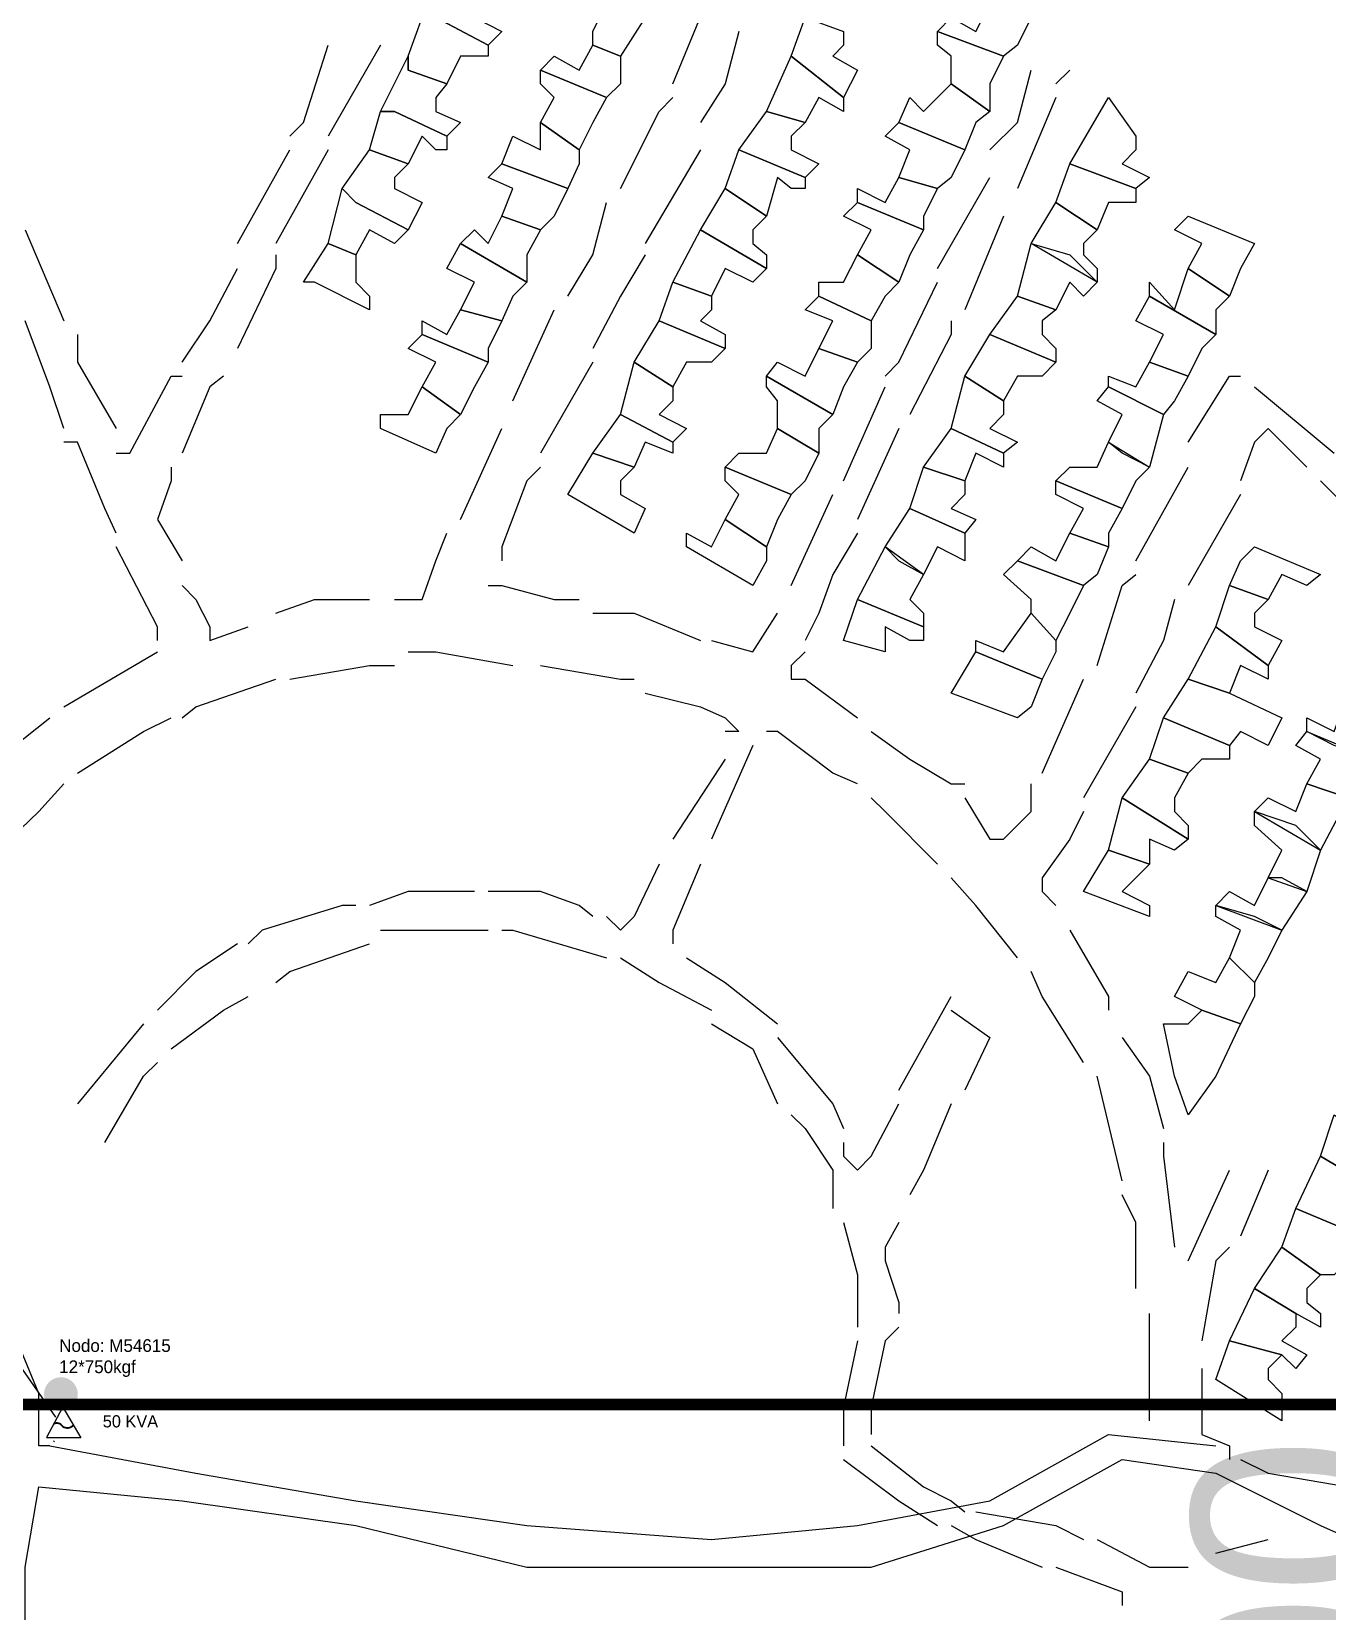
# Model space of a CAD drawing. Header units: millimetres. Extents: x -3588 to 75209, y -3737 to 38254.
# Drawn here: x 4402.7 to 4535.4, y 20570.8 to 20732.6 of the extents above; entities that cross this region are included whole.
import ezdxf

# ---------------------------------------------------------------- set-up
doc = ezdxf.new("R2010")
doc.units = ezdxf.units.MM
doc.layers.add('P', color=253, linetype='Continuous')
doc.layers.add('T', color=7, linetype='Continuous')

msp = doc.modelspace()

# ---------------------------------------------------------------- hatches: boundary and pattern name
h = msp.add_hatch(color=256)
h.dxf.hatch_style = 1
h.paths.add_polyline_path([(4403.927, 20593.057, 1), (4407.397, 20593.057, 1)])

# ---------------------------------------------------------------- linework, layer by layer
for p, q in [((4405.154, 20590.711), (4377.713, 20630.001)), ((4404.23, 20588.659), (4405.865, 20591.731)), ((4405.865, 20591.731), (4407.696, 20588.594)), ((4407.696, 20588.594), (4404.176, 20588.594)), ((4404.95, 20588.194), (4405.01, 20588.273))]:
    msp.add_line(p, q)
for centre, radius, start, end in [((4405.253, 20589.427), 0.695, 30.73389, 118.7597), ((4405.256, 20589.351), 0.695, 30.73389, 118.7597), ((4406.31, 20590.52), 0.868, 237.2728, 317.51801), ((4406.313, 20590.445), 0.868, 237.2728, 317.51801)]:
    msp.add_arc(centre, radius, start, end)
at = {"layer": 'P'}
for points in [[(4448.013, 20735.414), (4448.013, 20734.006), (4450.83, 20732.598), (4449.421, 20731.189), (4444.06, 20734.006), (4442.652, 20734.006), (4445.18, 20737.959), (4446.605, 20737.959), (4449.421, 20736.839), (4448.013, 20735.414)], [(4460.144, 20732.598), (4461.552, 20735.414), (4458.736, 20735.414), (4458.736, 20737.959), (4465.505, 20734.006), (4462.976, 20730.053), (4460.144, 20731.189), (4460.144, 20732.598)], [(4468.338, 20727.236), (4472.291, 20736.839)], [(4503.626, 20731.189), (4502.202, 20730.053), (4495.432, 20732.598), (4496.84, 20734.006), (4499.385, 20732.598), (4500.793, 20735.414), (4505.034, 20734.006), (4503.626, 20731.189)], [(4449.421, 20730.053), (4446.605, 20730.053), (4445.18, 20727.236), (4441.227, 20728.645), (4441.227, 20730.053), (4442.652, 20734.006), (4444.06, 20734.006), (4449.421, 20731.189), (4449.421, 20730.053)], [(4485.83, 20731.189), (4484.71, 20730.053), (4487.254, 20728.645), (4485.83, 20725.828), (4480.469, 20730.053), (4481.877, 20734.006), (4485.83, 20732.598), (4485.83, 20731.189)], [(4475.107, 20732.598), (4473.699, 20727.236), (4471.154, 20723.283)], [(4500.793, 20727.236), (4500.793, 20724.404), (4496.84, 20727.236), (4496.84, 20730.053), (4495.432, 20731.189), (4495.432, 20732.598), (4502.202, 20730.053), (4500.793, 20727.236)], [(4429.097, 20721.875), (4430.505, 20723.283), (4433.05, 20731.189)], [(4438.411, 20731.189), (4433.05, 20721.875)], [(4444.06, 20725.828), (4444.06, 20724.404), (4446.605, 20723.283), (4445.18, 20721.875), (4439.819, 20724.404), (4438.411, 20724.404), (4441.227, 20730.053), (4441.227, 20728.645), (4445.18, 20727.236), (4444.06, 20725.828)], [(4462.976, 20727.236), (4461.552, 20725.828), (4454.783, 20728.645), (4456.191, 20730.053), (4458.736, 20728.645), (4460.144, 20731.189), (4462.976, 20730.053), (4462.976, 20727.236)], [(4485.83, 20725.828), (4485.83, 20724.404), (4483.301, 20725.828), (4481.877, 20723.283), (4477.924, 20724.404), (4480.469, 20730.053), (4485.83, 20725.828)], [(4460.144, 20723.283), (4458.736, 20720.467), (4454.783, 20723.283), (4456.191, 20725.828), (4454.783, 20727.236), (4454.783, 20728.645), (4461.552, 20725.828), (4460.144, 20723.283)], [(4500.793, 20720.467), (4503.626, 20723.283), (4505.034, 20728.645)], [(4508.987, 20728.645), (4507.579, 20727.236)], [(4499.385, 20723.283), (4498.249, 20720.467), (4491.479, 20723.283), (4492.615, 20725.828), (4494.024, 20724.404), (4496.84, 20727.236), (4500.793, 20724.404), (4499.385, 20723.283)], [(4462.976, 20716.514), (4466.929, 20724.404), (4468.338, 20725.828)], [(4507.579, 20725.828), (4503.626, 20716.514)], [(4515.757, 20720.467), (4514.348, 20719.042), (4517.165, 20717.634), (4515.757, 20716.514), (4508.987, 20719.042), (4512.94, 20725.828), (4515.757, 20721.875), (4515.757, 20720.467)], [(4445.18, 20720.467), (4444.06, 20720.467), (4442.652, 20721.875), (4441.227, 20719.042), (4437.275, 20720.467), (4438.411, 20724.404), (4439.819, 20724.404), (4445.18, 20721.875), (4445.18, 20720.467)], [(4480.469, 20721.875), (4480.469, 20720.467), (4483.301, 20719.042), (4481.877, 20717.634), (4475.107, 20720.467), (4477.924, 20724.404), (4481.877, 20723.283), (4480.469, 20721.875)], [(4458.736, 20719.042), (4457.599, 20716.514), (4450.83, 20719.042), (4451.966, 20721.875), (4454.783, 20720.467), (4454.783, 20723.283), (4458.736, 20720.467), (4458.736, 20719.042)], [(4496.84, 20717.634), (4495.432, 20716.514), (4491.479, 20717.634), (4492.615, 20720.467), (4490.071, 20721.875), (4491.479, 20723.283), (4498.249, 20720.467), (4496.84, 20717.634)], [(4423.735, 20710.865), (4429.097, 20720.467)], [(4433.05, 20720.467), (4427.688, 20710.865)], [(4439.819, 20717.634), (4439.819, 20716.514), (4442.652, 20715.09), (4441.227, 20712.273), (4435.866, 20715.09), (4434.458, 20716.514), (4437.275, 20720.467), (4441.227, 20719.042), (4439.819, 20717.634)], [(4471.154, 20720.467), (4465.505, 20710.865)], [(4481.877, 20716.514), (4480.469, 20716.514), (4479.06, 20717.634), (4477.924, 20713.681), (4473.699, 20716.514), (4475.107, 20720.467), (4481.877, 20717.634), (4481.877, 20716.514)], [(4456.191, 20713.681), (4454.783, 20712.273), (4450.83, 20713.681), (4451.966, 20716.514), (4449.421, 20717.634), (4450.83, 20719.042), (4457.599, 20716.514), (4456.191, 20713.681)], [(4515.757, 20715.09), (4512.94, 20715.09), (4511.804, 20712.273), (4507.579, 20715.09), (4508.987, 20719.042), (4515.757, 20716.514), (4515.757, 20715.09)], [(4494.024, 20713.681), (4494.024, 20712.273), (4487.254, 20715.09), (4487.254, 20716.514), (4490.071, 20715.09), (4491.479, 20717.634), (4495.432, 20716.514), (4494.024, 20713.681)], [(4495.432, 20708.32), (4500.793, 20717.634)], [(4441.227, 20712.273), (4439.819, 20710.865), (4437.275, 20712.273), (4435.866, 20709.728), (4433.05, 20710.865), (4434.458, 20716.514), (4435.866, 20715.09), (4441.227, 20712.273)], [(4476.516, 20712.273), (4476.516, 20710.865), (4477.924, 20709.728), (4477.924, 20708.32), (4471.154, 20712.273), (4473.699, 20716.514), (4477.924, 20713.681), (4476.516, 20712.273)], [(4453.374, 20709.728), (4453.374, 20706.912), (4446.605, 20710.865), (4448.013, 20712.273), (4449.421, 20710.865), (4450.83, 20713.681), (4454.783, 20712.273), (4453.374, 20709.728)], [(4457.599, 20705.503), (4460.144, 20709.728), (4461.552, 20715.09)], [(4492.615, 20709.728), (4491.479, 20706.912), (4487.254, 20709.728), (4488.662, 20712.273), (4485.83, 20713.681), (4487.254, 20715.09), (4494.024, 20712.273), (4492.615, 20709.728)], [(4502.202, 20713.681), (4498.249, 20704.079)], [(4510.395, 20710.865), (4510.395, 20709.728), (4511.804, 20708.32), (4511.804, 20706.912), (4505.034, 20710.865), (4507.579, 20715.09), (4511.804, 20712.273), (4510.395, 20710.865)], [(4526.479, 20708.32), (4525.359, 20705.503), (4521.118, 20708.32), (4522.526, 20710.865), (4519.71, 20712.273), (4521.118, 20713.681), (4527.904, 20710.865), (4526.479, 20708.32)], [(4402.002, 20712.273), (4405.955, 20702.959)], [(4477.924, 20708.32), (4476.516, 20706.912), (4473.699, 20708.32), (4472.291, 20705.503), (4468.338, 20706.912), (4471.154, 20712.273), (4477.924, 20708.32)], [(4435.866, 20708.32), (4435.866, 20706.912), (4437.275, 20705.503), (4437.275, 20704.079), (4431.641, 20706.912), (4430.505, 20706.912), (4433.05, 20710.865), (4435.866, 20709.728), (4435.866, 20708.32)], [(4451.966, 20705.503), (4450.83, 20702.959), (4446.605, 20704.079), (4448.013, 20706.912), (4445.18, 20708.32), (4446.605, 20710.865), (4453.374, 20706.912), (4451.966, 20705.503)], [(4508.987, 20709.728), (4511.804, 20706.912), (4510.395, 20705.503), (4508.987, 20706.912), (4507.579, 20704.079), (4503.626, 20705.503), (4505.034, 20710.865), (4508.987, 20709.728)], [(4427.688, 20709.728), (4427.688, 20708.32), (4423.735, 20700.142)], [(4465.505, 20709.728), (4462.976, 20705.503), (4460.144, 20700.142)], [(4490.071, 20705.503), (4488.662, 20702.959), (4483.301, 20705.503), (4483.301, 20706.912), (4485.83, 20706.912), (4487.254, 20709.728), (4491.479, 20706.912), (4490.071, 20705.503)], [(4418.086, 20698.718), (4420.903, 20702.959), (4423.735, 20708.32)], [(4523.951, 20704.079), (4523.951, 20701.55), (4517.165, 20705.503), (4517.165, 20706.912), (4519.71, 20704.079), (4521.118, 20708.32), (4525.359, 20705.503), (4523.951, 20704.079)], [(4472.291, 20704.079), (4471.154, 20702.959), (4473.699, 20701.55), (4473.699, 20700.142), (4466.929, 20702.959), (4468.338, 20706.912), (4472.291, 20705.503), (4472.291, 20704.079)], [(4490.071, 20697.309), (4491.479, 20698.718), (4495.432, 20706.912)], [(4449.421, 20700.142), (4449.421, 20698.718), (4442.652, 20701.55), (4442.652, 20702.959), (4445.18, 20701.55), (4446.605, 20704.079), (4450.83, 20702.959), (4449.421, 20700.142)], [(4451.966, 20694.765), (4456.191, 20704.079)], [(4488.662, 20700.142), (4487.254, 20698.718), (4483.301, 20700.142), (4484.71, 20702.959), (4481.877, 20704.079), (4483.301, 20705.503), (4488.662, 20702.959), (4488.662, 20700.142)], [(4506.155, 20702.959), (4506.155, 20701.55), (4507.579, 20700.142), (4507.579, 20698.718), (4500.793, 20701.55), (4503.626, 20705.503), (4507.579, 20704.079), (4506.155, 20702.959)], [(4522.526, 20700.142), (4521.118, 20697.309), (4517.165, 20698.718), (4518.573, 20701.55), (4515.757, 20702.959), (4517.165, 20705.503), (4523.951, 20701.55), (4522.526, 20700.142)], [(4405.955, 20691.948), (4404.531, 20696.189), (4402.002, 20702.959)], [(4472.291, 20698.718), (4469.746, 20698.718), (4468.338, 20696.189), (4464.385, 20698.718), (4466.929, 20702.959), (4473.699, 20700.142), (4472.291, 20698.718)], [(4496.84, 20702.959), (4496.84, 20701.55), (4492.615, 20693.356)], [(4407.364, 20701.55), (4407.364, 20698.718), (4411.317, 20691.948)], [(4448.013, 20696.189), (4446.605, 20693.356), (4442.652, 20696.189), (4444.06, 20698.718), (4441.227, 20700.142), (4442.652, 20701.55), (4449.421, 20698.718), (4448.013, 20696.189)], [(4506.155, 20697.309), (4503.626, 20697.309), (4502.202, 20694.765), (4498.249, 20697.309), (4500.793, 20701.55), (4507.579, 20698.718), (4506.155, 20697.309)], [(4485.83, 20696.189), (4484.71, 20693.356), (4477.924, 20697.309), (4479.06, 20698.718), (4481.877, 20697.309), (4483.301, 20700.142), (4487.254, 20698.718), (4485.83, 20696.189)], [(4460.144, 20698.718), (4454.783, 20689.404)], [(4468.338, 20694.765), (4466.929, 20693.356), (4469.746, 20691.948), (4468.338, 20690.54), (4462.976, 20693.356), (4464.385, 20698.718), (4468.338, 20696.189), (4468.338, 20694.765)], [(4519.71, 20694.765), (4518.573, 20693.356), (4512.94, 20696.189), (4512.94, 20697.309), (4515.757, 20696.189), (4517.165, 20698.718), (4521.118, 20697.309), (4519.71, 20694.765)], [(4411.317, 20689.404), (4412.725, 20689.404), (4416.95, 20697.309), (4418.086, 20697.309)], [(4420.903, 20696.189), (4418.086, 20689.404)], [(4422.327, 20697.309), (4420.903, 20696.189)], [(4445.18, 20691.948), (4444.06, 20689.404), (4438.411, 20691.948), (4438.411, 20693.356), (4441.227, 20693.356), (4442.652, 20696.189), (4446.605, 20693.356), (4445.18, 20691.948)], [(4483.301, 20691.948), (4483.301, 20689.404), (4479.06, 20691.948), (4479.06, 20694.765), (4477.924, 20696.189), (4477.924, 20697.309), (4484.71, 20693.356), (4483.301, 20691.948)], [(4485.83, 20686.587), (4490.071, 20696.189)], [(4502.202, 20693.356), (4500.793, 20691.948), (4503.626, 20690.54), (4502.202, 20689.404), (4496.84, 20691.948), (4498.249, 20697.309), (4502.202, 20694.765), (4502.202, 20693.356)], [(4514.348, 20689.404), (4512.94, 20690.54), (4514.348, 20693.356), (4511.804, 20694.765), (4512.94, 20696.189), (4518.573, 20693.356), (4517.165, 20687.995), (4514.348, 20689.404)], [(4521.118, 20690.54), (4525.359, 20697.309), (4526.479, 20697.309)], [(4527.904, 20696.189), (4536.081, 20689.404)], [(4468.338, 20689.404), (4465.505, 20690.54), (4464.385, 20687.995), (4460.144, 20689.404), (4462.976, 20693.356), (4468.338, 20690.54), (4468.338, 20689.404)], [(4446.605, 20682.634), (4450.83, 20691.948)], [(4481.877, 20686.587), (4480.469, 20685.179), (4473.699, 20687.995), (4475.107, 20689.404), (4477.924, 20689.404), (4479.06, 20691.948), (4483.301, 20689.404), (4481.877, 20686.587)], [(4491.479, 20691.948), (4487.254, 20682.634)], [(4502.202, 20689.404), (4502.202, 20687.995), (4499.385, 20689.404), (4498.249, 20686.587), (4494.024, 20687.995), (4496.84, 20691.948), (4502.202, 20689.404)], [(4533.265, 20687.995), (4529.312, 20691.948), (4527.904, 20690.54), (4526.479, 20686.587)], [(4411.317, 20681.226), (4410.18, 20683.754), (4407.364, 20690.54), (4405.955, 20690.54)], [(4462.976, 20686.587), (4462.976, 20685.179), (4465.505, 20683.754), (4464.385, 20681.226), (4457.599, 20685.179), (4460.144, 20689.404), (4464.385, 20687.995), (4462.976, 20686.587)], [(4515.757, 20686.587), (4514.348, 20683.754), (4507.579, 20686.587), (4508.987, 20687.995), (4511.804, 20687.995), (4512.94, 20690.54), (4517.165, 20687.995), (4515.757, 20686.587)], [(4416.95, 20687.995), (4416.95, 20686.587), (4415.541, 20682.634), (4418.086, 20678.393)], [(4454.783, 20687.995), (4453.374, 20686.587), (4450.83, 20679.817), (4450.83, 20678.393)], [(4479.06, 20682.634), (4477.924, 20679.817), (4473.699, 20682.634), (4475.107, 20685.179), (4473.699, 20686.587), (4473.699, 20687.995), (4480.469, 20685.179), (4479.06, 20682.634)], [(4498.249, 20685.179), (4496.84, 20683.754), (4499.385, 20682.634), (4498.249, 20681.226), (4492.615, 20683.754), (4494.024, 20687.995), (4498.249, 20686.587), (4498.249, 20685.179)], [(4515.757, 20678.393), (4521.118, 20687.995)], [(4512.94, 20681.226), (4512.94, 20679.817), (4508.987, 20681.226), (4510.395, 20683.754), (4507.579, 20685.179), (4507.579, 20686.587), (4514.348, 20683.754), (4512.94, 20681.226)], [(4542.851, 20678.393), (4540.034, 20681.226), (4534.673, 20686.587)], [(4480.469, 20675.864), (4484.71, 20685.179)], [(4526.479, 20685.179), (4521.118, 20675.864)], [(4498.249, 20679.817), (4498.249, 20678.393), (4495.432, 20679.817), (4494.024, 20676.985), (4490.071, 20679.817), (4492.615, 20683.754), (4498.249, 20681.226), (4498.249, 20679.817)], [(4477.924, 20678.393), (4476.516, 20675.864), (4469.746, 20679.817), (4469.746, 20681.226), (4472.291, 20679.817), (4473.699, 20682.634), (4477.924, 20679.817), (4477.924, 20678.393)], [(4415.541, 20670.215), (4415.541, 20671.623), (4411.317, 20679.817)], [(4439.819, 20674.44), (4442.652, 20674.44), (4444.06, 20678.393), (4445.18, 20681.226)], [(4487.254, 20681.226), (4484.71, 20676.985), (4483.301, 20673.032), (4481.877, 20670.215)], [(4491.479, 20678.393), (4494.024, 20676.985), (4492.615, 20674.44), (4494.024, 20673.032), (4494.024, 20671.623), (4487.254, 20674.44), (4490.071, 20679.817), (4491.479, 20678.393)], [(4511.804, 20676.985), (4510.395, 20675.864), (4503.626, 20678.393), (4505.034, 20679.817), (4507.579, 20678.393), (4508.987, 20681.226), (4512.94, 20679.817), (4511.804, 20676.985)], [(4526.479, 20678.393), (4527.904, 20679.817), (4534.673, 20676.985), (4533.265, 20675.864), (4530.72, 20676.985), (4529.312, 20674.44), (4525.359, 20675.864), (4526.479, 20678.393)], [(4508.987, 20673.032), (4507.579, 20670.215), (4505.034, 20673.032), (4505.034, 20674.44), (4502.202, 20676.985), (4503.626, 20678.393), (4510.395, 20675.864), (4508.987, 20673.032)], [(4511.804, 20667.671), (4514.348, 20675.864), (4515.757, 20676.985)], [(4418.086, 20675.864), (4419.494, 20674.44), (4420.903, 20671.623), (4420.903, 20670.215), (4424.856, 20671.623)], [(4449.421, 20675.864), (4450.83, 20675.864), (4456.191, 20674.44), (4458.736, 20674.44)], [(4527.904, 20673.032), (4527.904, 20671.623), (4530.72, 20670.215), (4529.312, 20667.671), (4523.951, 20671.623), (4525.359, 20675.864), (4529.312, 20674.44), (4527.904, 20673.032)], [(4427.688, 20673.032), (4431.641, 20674.44), (4437.275, 20674.44)], [(4494.024, 20670.215), (4492.615, 20670.215), (4490.071, 20671.623), (4490.071, 20669.079), (4485.83, 20670.215), (4487.254, 20674.44), (4494.024, 20671.623), (4494.024, 20670.215)], [(4519.71, 20674.44), (4518.573, 20670.215), (4515.757, 20664.854)], [(4460.144, 20673.032), (4464.385, 20673.032), (4471.154, 20670.215)], [(4472.291, 20670.215), (4476.516, 20669.079), (4479.06, 20673.032)], [(4507.579, 20669.079), (4506.155, 20666.262), (4499.385, 20669.079), (4499.385, 20670.215), (4502.202, 20669.079), (4505.034, 20673.032), (4507.579, 20670.215), (4507.579, 20669.079)], [(4529.312, 20667.671), (4529.312, 20666.262), (4526.479, 20667.671), (4525.359, 20664.854), (4521.118, 20666.262), (4523.951, 20671.623), (4529.312, 20667.671)], [(4405.955, 20663.43), (4415.541, 20669.079)], [(4441.227, 20669.079), (4444.06, 20669.079), (4451.966, 20667.671)], [(4481.877, 20669.079), (4480.469, 20667.671), (4480.469, 20666.262), (4481.877, 20666.262), (4487.254, 20662.309)], [(4505.034, 20663.43), (4503.626, 20662.309), (4496.84, 20664.854), (4499.385, 20669.079), (4506.155, 20666.262), (4505.034, 20663.43)], [(4429.097, 20666.262), (4437.275, 20667.671), (4439.819, 20667.671)], [(4454.783, 20667.671), (4462.976, 20666.262), (4464.385, 20666.262)], [(4418.086, 20662.309), (4419.494, 20663.43), (4427.688, 20666.262)], [(4506.155, 20656.66), (4510.395, 20666.262)], [(4525.359, 20664.854), (4530.72, 20662.309), (4529.312, 20659.493), (4526.479, 20660.901), (4525.359, 20659.493), (4518.573, 20662.309), (4521.118, 20666.262), (4525.359, 20664.854)], [(4465.505, 20664.854), (4471.154, 20663.43), (4473.699, 20662.309), (4475.107, 20660.901), (4473.699, 20660.901)], [(4536.081, 20659.493), (4533.265, 20660.901), (4533.265, 20662.309), (4536.081, 20660.901), (4537.49, 20664.854), (4541.443, 20662.309), (4540.034, 20658.068), (4536.081, 20659.493)], [(4396.625, 20655.54), (4399.17, 20658.068), (4404.531, 20662.309)], [(4407.364, 20656.66), (4414.133, 20660.901), (4416.95, 20662.309)], [(4515.757, 20663.43), (4510.395, 20654.115)], [(4525.359, 20658.068), (4523.951, 20658.068), (4522.526, 20658.068), (4521.118, 20656.66), (4517.165, 20658.068), (4518.573, 20662.309), (4525.359, 20659.493), (4525.359, 20658.068)], [(4487.254, 20655.54), (4484.71, 20656.66), (4479.06, 20660.901), (4477.924, 20660.901)], [(4488.662, 20660.901), (4492.615, 20658.068), (4496.84, 20655.54), (4498.249, 20655.54)], [(4538.898, 20655.54), (4537.49, 20654.115), (4533.265, 20655.54), (4534.673, 20658.068), (4532.129, 20659.493), (4533.265, 20660.901), (4540.034, 20658.068), (4538.898, 20655.54)], [(4476.516, 20659.493), (4472.291, 20649.89)], [(4473.699, 20658.068), (4468.338, 20649.89)], [(4519.71, 20654.115), (4519.71, 20652.707), (4521.118, 20651.299), (4521.118, 20649.89), (4514.348, 20654.115), (4517.165, 20658.068), (4521.118, 20656.66), (4519.71, 20654.115)], [(4397.761, 20647.346), (4403.411, 20652.707), (4405.955, 20655.54)], [(4498.249, 20654.115), (4500.793, 20649.89), (4502.202, 20649.89), (4505.034, 20652.707), (4505.034, 20655.54)], [(4532.129, 20651.299), (4527.904, 20652.707), (4529.312, 20654.115), (4532.129, 20652.707), (4533.265, 20655.54), (4537.49, 20654.115), (4534.673, 20648.754), (4532.129, 20651.299)], [(4495.432, 20647.346), (4490.071, 20652.707), (4488.662, 20654.115)], [(4521.118, 20649.89), (4519.71, 20648.754), (4517.165, 20649.89), (4517.165, 20647.346), (4512.94, 20648.754), (4514.348, 20654.115), (4521.118, 20649.89)], [(4510.395, 20652.707), (4508.987, 20649.89), (4506.155, 20645.937), (4506.155, 20644.529), (4507.579, 20643.105)], [(4530.72, 20645.937), (4529.312, 20645.937), (4530.72, 20648.754), (4527.904, 20651.299), (4527.904, 20652.707), (4534.673, 20648.754), (4533.265, 20644.529), (4530.72, 20645.937)], [(4466.929, 20647.346), (4464.385, 20641.985), (4462.976, 20640.576), (4461.552, 20641.985)], [(4471.154, 20647.346), (4468.338, 20640.576), (4468.338, 20639.168)], [(4515.757, 20645.937), (4514.348, 20644.529), (4517.165, 20643.105), (4517.165, 20641.985), (4510.395, 20644.529), (4512.94, 20648.754), (4517.165, 20647.346), (4515.757, 20645.937)], [(4503.626, 20637.744), (4499.385, 20643.105), (4496.84, 20645.937)], [(4527.904, 20641.985), (4523.951, 20643.105), (4525.359, 20644.529), (4527.904, 20643.105), (4529.312, 20645.937), (4533.265, 20644.529), (4530.72, 20640.576), (4527.904, 20641.985)], [(4448.013, 20644.529), (4441.227, 20644.529), (4437.275, 20643.105)], [(4460.144, 20641.985), (4458.736, 20643.105), (4454.783, 20644.529), (4449.421, 20644.529)], [(4435.866, 20643.105), (4434.458, 20643.105), (4426.28, 20640.576), (4424.856, 20639.168)], [(4529.312, 20637.744), (4527.904, 20635.215), (4525.359, 20637.744), (4526.479, 20640.576), (4523.951, 20641.985), (4523.951, 20643.105), (4530.72, 20640.576), (4529.312, 20637.744)], [(4438.411, 20640.576), (4445.18, 20640.576), (4449.421, 20640.576)], [(4450.83, 20640.576), (4451.966, 20640.576), (4461.552, 20637.744)], [(4508.987, 20640.576), (4512.94, 20633.791), (4512.94, 20632.382)], [(4423.735, 20639.168), (4419.494, 20636.335), (4415.541, 20632.382)], [(4427.688, 20635.215), (4429.097, 20636.335), (4437.275, 20639.168)], [(4462.976, 20637.744), (4466.929, 20635.215), (4472.291, 20632.382)], [(4469.746, 20637.744), (4473.699, 20635.215), (4479.06, 20630.974)], [(4527.904, 20633.791), (4526.479, 20630.974), (4522.526, 20632.382), (4519.71, 20633.791), (4521.118, 20636.335), (4523.951, 20635.215), (4525.359, 20637.744), (4527.904, 20635.215), (4527.904, 20633.791)], [(4510.395, 20627.021), (4506.155, 20633.791), (4505.034, 20636.335)], [(4416.95, 20628.429), (4422.327, 20632.382), (4424.856, 20633.791)], [(4491.479, 20624.204), (4496.84, 20633.791)], [(4403.411, 20587.78), (4403.411, 20593.141), (4397.761, 20606.696), (4390.992, 20616.011), (4387.039, 20620.252), (4383.086, 20624.204), (4373.484, 20627.021), (4365.306, 20632.382)], [(4496.84, 20632.382), (4500.793, 20629.566), (4498.249, 20624.204)], [(4523.951, 20625.613), (4521.118, 20621.66), (4519.71, 20625.613), (4518.573, 20630.974), (4521.118, 20630.974), (4522.526, 20632.382), (4526.479, 20630.974), (4523.951, 20625.613)], [(4414.133, 20630.974), (4407.364, 20622.78)], [(4472.291, 20630.974), (4476.516, 20628.429), (4479.06, 20622.78)], [(4479.06, 20629.566), (4484.71, 20622.78), (4485.83, 20620.252)], [(4514.348, 20629.566), (4517.165, 20625.613), (4518.573, 20620.252)], [(4410.18, 20618.843), (4414.133, 20625.613), (4415.541, 20627.021)], [(4514.348, 20614.89), (4511.804, 20625.613)], [(4480.469, 20621.66), (4481.877, 20620.252), (4484.71, 20616.011), (4484.71, 20612.058)], [(4485.83, 20618.843), (4485.83, 20617.419), (4487.254, 20616.011), (4488.662, 20617.419), (4491.479, 20622.78)], [(4496.84, 20622.78), (4494.024, 20616.011), (4492.615, 20613.466)], [(4540.034, 20617.419), (4538.898, 20616.011), (4541.443, 20614.89), (4541.443, 20613.466), (4538.898, 20614.89), (4534.673, 20617.419), (4536.081, 20621.66), (4540.034, 20618.843), (4540.034, 20617.419)], [(4518.573, 20618.843), (4518.573, 20617.419), (4519.71, 20608.105)], [(4537.49, 20613.466), (4537.49, 20612.058), (4538.898, 20610.649), (4538.898, 20609.241), (4532.129, 20612.058), (4534.673, 20617.419), (4538.898, 20614.89), (4537.49, 20613.466)], [(4521.118, 20606.696), (4525.359, 20616.011)], [(4529.312, 20616.011), (4526.479, 20609.241)], [(4515.757, 20603.88), (4515.757, 20610.649), (4514.348, 20613.466)], [(4537.49, 20606.696), (4536.081, 20605.288), (4534.673, 20605.288), (4530.72, 20608.105), (4532.129, 20612.058), (4538.898, 20609.241), (4537.49, 20606.696)], [(4485.83, 20610.649), (4487.254, 20605.288), (4487.254, 20599.927)], [(4491.479, 20610.649), (4490.071, 20608.105), (4490.071, 20606.696), (4491.479, 20602.455), (4491.479, 20601.335)], [(4525.359, 20608.105), (4523.951, 20606.696), (4522.526, 20598.518)], [(4533.265, 20603.88), (4533.265, 20602.455), (4534.673, 20601.335), (4534.673, 20599.927), (4532.129, 20601.335), (4527.904, 20603.88), (4530.72, 20608.105), (4534.673, 20605.288), (4533.265, 20603.88)], [(4532.129, 20599.927), (4530.72, 20598.518), (4533.265, 20597.094), (4532.129, 20595.686), (4530.72, 20597.094), (4525.359, 20598.518), (4527.904, 20603.88), (4532.129, 20601.335), (4532.129, 20599.927)], [(4517.165, 20590.325), (4517.165, 20598.518), (4517.165, 20601.335)], [(4491.479, 20599.927), (4490.071, 20598.518), (4488.662, 20591.733), (4488.662, 20588.916)], [(4487.254, 20598.518), (4485.83, 20591.733), (4485.83, 20587.78)], [(4529.312, 20595.686), (4529.312, 20594.566), (4530.72, 20593.141), (4530.72, 20590.325), (4523.951, 20594.566), (4525.359, 20598.518), (4530.72, 20597.094), (4529.312, 20595.686)], [(4522.526, 20595.686), (4522.526, 20591.733), (4522.526, 20588.916), (4525.359, 20587.78), (4525.359, 20586.372)], [(4404.531, 20587.78), (4403.411, 20587.78)], [(4404.531, 20587.78), (4419.494, 20584.963), (4435.866, 20582.131), (4453.374, 20579.602), (4472.291, 20578.194), (4487.254, 20579.602), (4500.793, 20582.131), (4512.94, 20588.916), (4523.951, 20587.78)], [(4488.662, 20587.78), (4494.024, 20583.555), (4496.84, 20582.131), (4498.249, 20581.01)], [(4403.411, 20583.555), (4418.086, 20582.131), (4435.866, 20579.602), (4453.374, 20575.361), (4472.291, 20575.361), (4488.662, 20575.361), (4502.202, 20579.602), (4514.348, 20586.372), (4523.951, 20584.963), (4534.673, 20579.602), (4544.275, 20575.361), (4553.59, 20572.817), (4563.176, 20571.408), (4575.323, 20568.592)], [(4485.83, 20586.372), (4491.479, 20582.131), (4495.432, 20579.602)], [(4526.479, 20586.372), (4529.312, 20584.963), (4537.49, 20583.555)], [(4402.002, 20568.592), (4402.002, 20571.408), (4402.002, 20575.361), (4403.411, 20583.555)], [(4499.385, 20581.01), (4507.579, 20579.602), (4510.395, 20578.194)], [(4496.84, 20579.602), (4499.385, 20578.194), (4506.155, 20575.361)], [(4511.804, 20578.194), (4517.165, 20575.361), (4521.118, 20575.361)], [(4523.951, 20576.769), (4529.312, 20578.194)], [(4507.579, 20575.361), (4514.348, 20572.817), (4514.348, 20571.408)]]:
    msp.add_lwpolyline(points, dxfattribs=at)
at = {"layer": 'P', "const_width": 1.2}
msp.add_lwpolyline([(-3587.169, 20592), (11613.461, 20592)], dxfattribs=at)

# ---------------------------------------------------------------- texts
at = {"attachment_point": 1}
for s, width, gutter_width, insert, char_height in [('Nodo: M54615\\P12*750kgf ', 26.60607, 6.513, (4405.488, 20598.688), 1.30262), ('50 KVA', 17.85286, 6.248, (4409.953, 20590.906), 1.2496)]:
    msp.add_mtext_dynamic_manual_height_columns(s, width=width, gutter_width=gutter_width, heights=[0], dxfattribs=dict(at, insert=insert, char_height=char_height))
at = {"layer": 'T', "insert": (4521.503, 20475.561), "char_height": 20.80483, "attachment_point": 1, "rotation": 90}
msp.add_mtext('{\\fArial|b0|i0|c0|p18;1053500}', dxfattribs=at)

doc.saveas('drawing.dxf')
